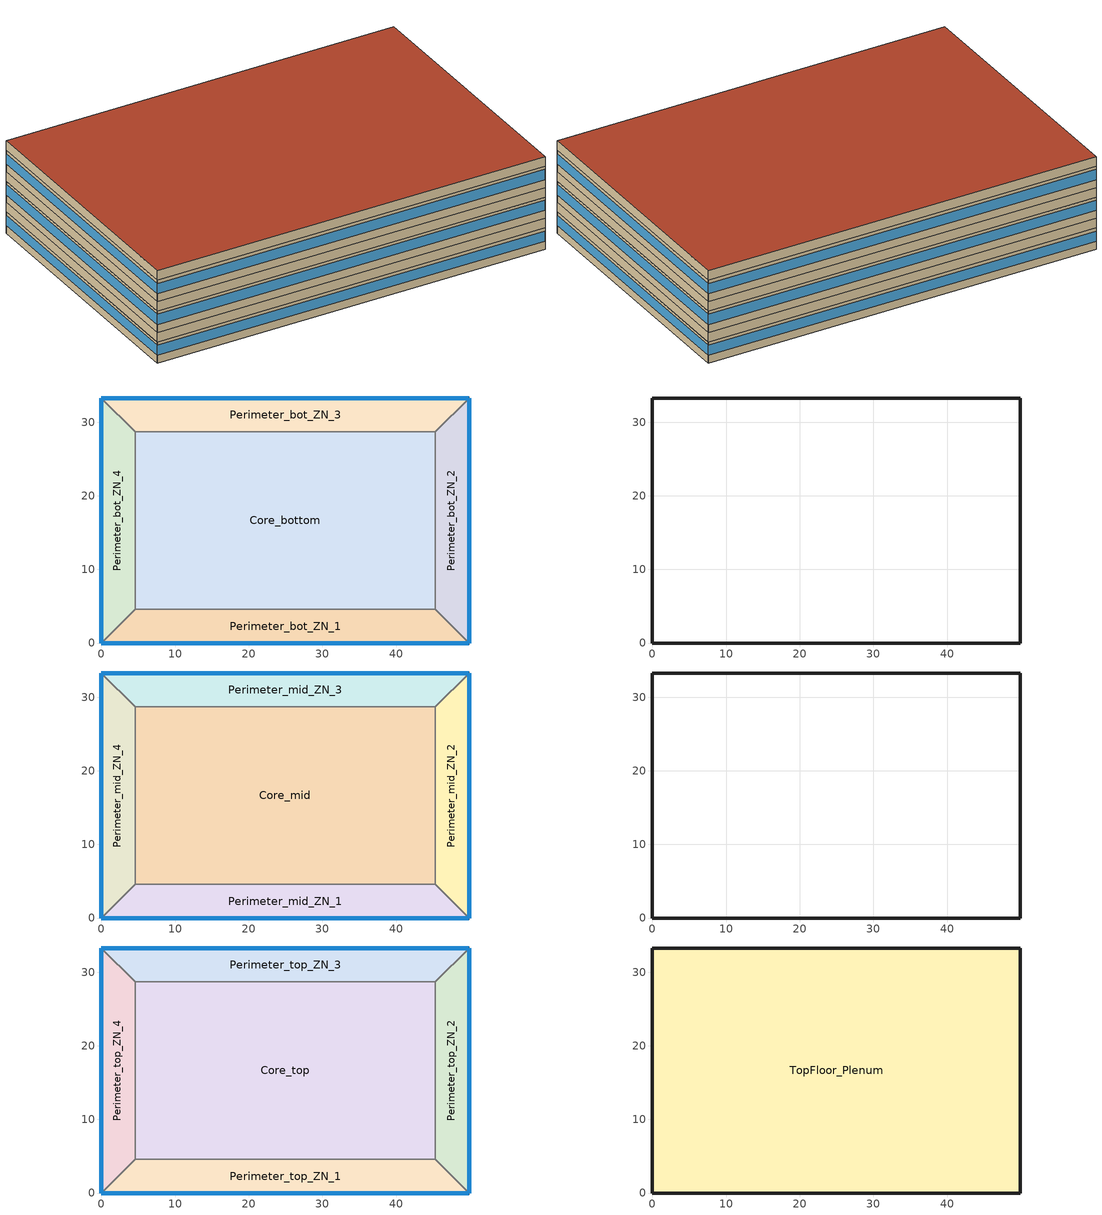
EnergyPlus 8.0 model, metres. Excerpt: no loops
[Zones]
Perimeter_bot_ZN_1
 floor ground (ext_slab_8in_with_carpet): 0,0 4.57,4.57 45.34,4.57 49.91,0 z0
 wall outside (nonres_ext_wall): 0,0 49.91,0 z0:2.74
 wall to Perimeter_bot_ZN_2 (int_wall): 49.91,0 45.34,4.57 z0:2.74
 window (Window_U_0.60_SHGC_0.25): 0,0 49.91,0 z1.02:2.33
 ceiling to FirstFloor_Plenum (DropCeiling): 49.91,0 45.34,4.57 4.57,4.57 0,0 z2.74
Perimeter_bot_ZN_2
 floor ground (ext_slab_8in_with_carpet): 49.91,0 45.34,4.57 45.34,28.7 49.91,33.27 z0
 wall outside (nonres_ext_wall): 49.91,0 49.91,33.27 z0:2.74
 wall to Perimeter_bot_ZN_3 (int_wall): 49.91,33.27 45.34,28.7 z0:2.74
 window (Window_U_0.60_SHGC_0.25): 49.91,0 49.91,33.27 z1.02:2.33
 ceiling to FirstFloor_Plenum (DropCeiling): 49.91,33.27 45.34,28.7 45.34,4.57 49.91,0 z2.74
Perimeter_bot_ZN_3
 floor ground (ext_slab_8in_with_carpet): 49.91,33.27 45.34,28.7 4.57,28.7 0,33.27 z0
 wall outside (nonres_ext_wall): 49.91,33.27 0,33.27 z0:2.74
 wall to Perimeter_bot_ZN_4 (int_wall): 0,33.27 4.57,28.7 z0:2.74
 window (Window_U_0.60_SHGC_0.25): 49.91,33.27 0,33.27 z1.02:2.33
 ceiling to FirstFloor_Plenum (DropCeiling): 0,33.27 4.57,28.7 45.34,28.7 49.91,33.27 z2.74
Perimeter_bot_ZN_4
 floor ground (ext_slab_8in_with_carpet): 0,33.27 4.57,28.7 4.57,4.57 0,0 z0
 wall outside (nonres_ext_wall): 0,33.27 0,0 z0:2.74
 wall to Perimeter_bot_ZN_1 (int_wall): 0,0 4.57,4.57 z0:2.74
 window (Window_U_0.60_SHGC_0.25): 0,33.27 0,0 z1.02:2.33
 ceiling to FirstFloor_Plenum (DropCeiling): 0,0 4.57,4.57 4.57,28.7 0,33.27 z2.74
Core_bottom
 floor ground (ext_slab_8in_with_carpet): 45.34,28.7 45.34,4.57 4.57,4.57 4.57,28.7 z0
 wall to Perimeter_bot_ZN_1 (int_wall): 4.57,4.57 45.34,4.57 z0:2.74
 wall to Perimeter_bot_ZN_2 (int_wall): 45.34,4.57 45.34,28.7 z0:2.74
 wall to Perimeter_bot_ZN_3 (int_wall): 45.34,28.7 4.57,28.7 z0:2.74
 wall to Perimeter_bot_ZN_4 (int_wall): 4.57,28.7 4.57,4.57 z0:2.74
 ceiling to FirstFloor_Plenum (DropCeiling): 4.57,28.7 4.57,4.57 45.34,4.57 45.34,28.7 z2.74
FirstFloor_Plenum
 wall outside (nonres_ext_wall): 49.91,33.27 0,33.27 0,0 49.91,0 49.91,33.27 z2.74:3.96
Perimeter_mid_ZN_1
 floor to FirstFloor_Plenum (int_slab_floor): 0,0 4.57,4.57 45.34,4.57 49.91,0 z3.96
 wall outside (nonres_ext_wall): 0,0 49.91,0 z3.96:6.71
 wall to Perimeter_mid_ZN_2 (int_wall): 49.91,0 45.34,4.57 z3.96:6.71
 window (Window_U_0.60_SHGC_0.25): 0,0 49.91,0 z4.98:6.29
 ceiling to MidFloor_Plenum (DropCeiling): 49.91,0 45.34,4.57 4.57,4.57 0,0 z6.71
Perimeter_mid_ZN_2
 floor to FirstFloor_Plenum (int_slab_floor): 49.91,0 45.34,4.57 45.34,28.7 49.91,33.27 z3.96
 wall outside (nonres_ext_wall): 49.91,0 49.91,33.27 z3.96:6.71
 wall to Perimeter_mid_ZN_3 (int_wall): 49.91,33.27 45.34,28.7 z3.96:6.71
 window (Window_U_0.60_SHGC_0.25): 49.91,0 49.91,33.27 z4.98:6.29
 ceiling to MidFloor_Plenum (DropCeiling): 49.91,33.27 45.34,28.7 45.34,4.57 49.91,0 z6.71
Perimeter_mid_ZN_3
 floor to FirstFloor_Plenum (int_slab_floor): 49.91,33.27 45.34,28.7 4.57,28.7 0,33.27 z3.96
 wall outside (nonres_ext_wall): 49.91,33.27 0,33.27 z3.96:6.71
 wall to Perimeter_mid_ZN_4 (int_wall): 0,33.27 4.57,28.7 z3.96:6.71
 window (Window_U_0.60_SHGC_0.25): 49.91,33.27 0,33.27 z4.98:6.29
 ceiling to MidFloor_Plenum (DropCeiling): 0,33.27 4.57,28.7 45.34,28.7 49.91,33.27 z6.71
Perimeter_mid_ZN_4
 floor to FirstFloor_Plenum (int_slab_floor): 0,33.27 4.57,28.7 4.57,4.57 0,0 z3.96
 wall outside (nonres_ext_wall): 0,33.27 0,0 z3.96:6.71
 wall to Perimeter_mid_ZN_1 (int_wall): 0,0 4.57,4.57 z3.96:6.71
 window (Window_U_0.60_SHGC_0.25): 0,33.27 0,0 z4.98:6.29
 ceiling to MidFloor_Plenum (DropCeiling): 0,0 4.57,4.57 4.57,28.7 0,33.27 z6.71
Core_mid
 floor to FirstFloor_Plenum (int_slab_floor): 45.34,28.7 45.34,4.57 4.57,4.57 4.57,28.7 z3.96
 wall to Perimeter_mid_ZN_3 (int_wall): 45.34,28.7 4.57,28.7 z3.96:6.71
 wall to Perimeter_mid_ZN_2 (int_wall): 45.34,4.57 45.34,28.7 z3.96:6.71
 wall to Perimeter_mid_ZN_1 (int_wall): 4.57,4.57 45.34,4.57 z3.96:6.71
 wall to Perimeter_mid_ZN_4 (int_wall): 4.57,28.7 4.57,4.57 z3.96:6.71
 ceiling to MidFloor_Plenum (DropCeiling): 4.57,28.7 4.57,4.57 45.34,4.57 45.34,28.7 z6.71
MidFloor_Plenum
 wall outside (nonres_ext_wall): 49.91,33.27 0,33.27 0,0 49.91,0 49.91,33.27 z6.71:7.92
Perimeter_top_ZN_1
 floor to MidFloor_Plenum (int_slab_floor): 0,0 4.57,4.57 45.34,4.57 49.91,0 z7.92
 wall outside (nonres_ext_wall): 0,0 49.91,0 z7.92:10.67
 wall to Perimeter_top_ZN_2 (int_wall): 49.91,0 45.34,4.57 z7.92:10.67
 window (Window_U_0.60_SHGC_0.25): 0,0 49.91,0 z8.95:10.25
 ceiling to TopFloor_Plenum (DropCeiling): 0,0 49.91,0 45.34,4.57 4.57,4.57 z10.67
Perimeter_top_ZN_2
 floor to MidFloor_Plenum (int_slab_floor): 49.91,0 45.34,4.57 45.34,28.7 49.91,33.27 z7.92
 wall outside (nonres_ext_wall): 49.91,0 49.91,33.27 z7.92:10.67
 wall to Perimeter_top_ZN_3 (int_wall): 49.91,33.27 45.34,28.7 z7.92:10.67
 window (Window_U_0.60_SHGC_0.25): 49.91,0 49.91,33.27 z8.95:10.25
 ceiling to TopFloor_Plenum (DropCeiling): 49.91,0 49.91,33.27 45.34,28.7 45.34,4.57 z10.67
Perimeter_top_ZN_3
 floor to MidFloor_Plenum (int_slab_floor): 49.91,33.27 45.34,28.7 4.57,28.7 0,33.27 z7.92
 wall outside (nonres_ext_wall): 49.91,33.27 0,33.27 z7.92:10.67
 wall to Perimeter_top_ZN_4 (int_wall): 0,33.27 4.57,28.7 z7.92:10.67
 window (Window_U_0.60_SHGC_0.25): 49.91,33.27 0,33.27 z8.95:10.25
 ceiling to TopFloor_Plenum (DropCeiling): 49.91,33.27 0,33.27 4.57,28.7 45.34,28.7 z10.67
Perimeter_top_ZN_4
 floor to MidFloor_Plenum (int_slab_floor): 0,33.27 4.57,28.7 4.57,4.57 0,0 z7.92
 wall outside (nonres_ext_wall): 0,33.27 0,0 z7.92:10.67
 wall to Perimeter_top_ZN_1 (int_wall): 0,0 4.57,4.57 z7.92:10.67
 window (Window_U_0.60_SHGC_0.25): 0,33.27 0,0 z8.95:10.25
 ceiling to TopFloor_Plenum (DropCeiling): 0,33.27 0,0 4.57,4.57 4.57,28.7 z10.67
Core_top
 floor to MidFloor_Plenum (int_slab_floor): 45.34,28.7 45.34,4.57 4.57,4.57 4.57,28.7 z7.92
 wall to Perimeter_top_ZN_3 (int_wall): 45.34,28.7 4.57,28.7 z7.92:10.67
 wall to Perimeter_top_ZN_2 (int_wall): 45.34,4.57 45.34,28.7 z7.92:10.67
 wall to Perimeter_top_ZN_1 (int_wall): 4.57,4.57 45.34,4.57 z7.92:10.67
 wall to Perimeter_top_ZN_4 (int_wall): 4.57,28.7 4.57,4.57 z7.92:10.67
 ceiling to TopFloor_Plenum (DropCeiling): 45.34,4.57 45.34,28.7 4.57,28.7 4.57,4.57 z10.67
TopFloor_Plenum
 wall outside (nonres_ext_wall): 49.91,33.27 0,33.27 0,0 49.91,0 49.91,33.27 z10.67:11.89
 roof outside (nonres_roof): 49.91,0 49.91,33.27 0,33.27 0,0 z11.89
[Building]
Medium Office: North Axis {deg}=0; Terrain=City; Loads Convergence Tolerance Value=0.04; Temperature Convergence Tolerance Value {deltaC}=0.2; Solar Distribution=FullInteriorAndExterior; Maximum Number of Warmup Days=25; Minimum Number of Warmup Days=6
[Site:Location]
Miami Intl Ap_FL_USA Design_Conditions: Latitude {deg}=25.82; Longitude {deg}=-80.3; Time Zone {hr}=-5; Elevation {m}=11
[SizingPeriod:DesignDay] Day of Month=21; Dry-Bulb Temperature Range Modifier Type=DefaultMultipliers; Humidity Condition Type=Wetbulb; Barometric Pressure {Pa}=101193; Rain Indicator=No; Snow Indicator=No; Daylight Saving Time Indicator=No
Name | Month | Day Type | Maximum Dry-Bulb Temperature {C} | Daily Dry-Bulb Temperature Range {deltaC} | Wetbulb or DewPoint at Maximum Dry-Bulb {C} | Wind Speed {m/s} | Wind Direction {deg} | Solar Model Indicator | Sky Clearness | ASHRAE Clear Sky Optical Depth for Beam Irradiance (taub) | ASHRAE Clear Sky Optical Depth for Diffuse Irradiance (taud)
Miami Intl Ap Ann Htg 99.6% Condns DB | 1 | WinterDesignDay | 8.7 | 0 | 8.7 | 3.8 | 340 | ASHRAEClearSky | 0
Miami Intl Ap Ann Clg .4% Condns DB=>MWB | 7 | SummerDesignDay | 33.2 | 6.7 | 25.3 | 4.5 | 140 | ASHRAETau |  | 0.528 | 1.905
[Site:GroundTemperature:BuildingSurface]
20.99, 20.98, 20.99, 21.04, 21.06, 23.22, 23.57, 23.64, 23.66, 21.46, 21.16, 21.05
[Site:WaterMainsTemperature]
Calculation Method=Correlation; Annual Average Outdoor Air Temperature {C}=24.3111; Maximum Difference In Monthly Average Outdoor Air Temperatures {deltaC}=7.97222
[Material]
Name | Roughness | Thickness {m} | Conductivity {W/m-K} | Density {kg/m3} | Specific Heat {J/kg-K} | Thermal Absorptance | Solar Absorptance | Visible Absorptance
Std Wood 6inch | MediumSmooth | 0.15 | 0.12 | 540 | 1210 | 0.9 | 0.7 | 0.7
AC02 Acoustic Ceiling | MediumSmooth | 0.0127 | 0.057 | 288 | 1339 | 0.9 | 0.7 | 0.2
F07 25mm stucco | Smooth | 0.0254 | 0.72 | 1856 | 840 | 0.9 | 0.7 | 0.7
F08 Metal surface | Smooth | 0.0008 | 45.28 | 7824 | 500
F13 Built-up roofing | Rough | 0.0095 | 0.16 | 1120 | 1460 | 0.75 | 0.45
G01 13mm gypsum board | Smooth | 0.0127 | 0.16 | 800 | 1090 | 0.9 | 0.7 | 0.5
G01 16mm gypsum board | MediumSmooth | 0.0159 | 0.16 | 800 | 1090
100mm Normalweight concrete floor | MediumRough | 0.1016 | 2.31 | 2322 | 832
200mm Normalweight concrete floor | MediumRough | 0.2032 | 2.31 | 2322 | 832
[Material:NoMass] Thermal Absorptance=0.9; Solar Absorptance=0.7
Name | Roughness | Thermal Resistance {m2-K/W} | Visible Absorptance
CP02 CARPET PAD | VeryRough | 0.21648 | 0.8
Nonres_Roof_Insulation | MediumSmooth | 3.4722 | 0.7
Nonres_Exterior_Wall_Insulation | MediumSmooth | 1.03652 | 0.7
[Construction]
InteriorFurnishings: Std Wood 6inch
DropCeiling: AC02 Acoustic Ceiling
int_wall: G01 13mm gypsum board, G01 13mm gypsum board
ext_slab_8in_with_carpet: 200mm Normalweight concrete floor, CP02 CARPET PAD
int_slab_floor: 100mm Normalweight concrete floor, CP02 CARPET PAD
nonres_roof: F13 Built-up roofing, Nonres_Roof_Insulation, F08 Metal surface
nonres_ext_wall: F07 25mm stucco, G01 16mm gypsum board, Nonres_Exterior_Wall_Insulation, G01 16mm gypsum board
Window_U_0.60_SHGC_0.25: Glass_2175_LayerAvg, Gap_1_W_0_0025, Glass_2022F_LayerAvg
[WindowMaterial:Glazing] Optical Data Type=SpectralAverage; Infrared Transmittance at Normal Incidence=0; Back Side Infrared Hemispherical Emissivity=0.84; Conductivity {W/m-K}=1
Name | Thickness {m} | Solar Transmittance at Normal Incidence | Front Side Solar Reflectance at Normal Incidence | Back Side Solar Reflectance at Normal Incidence | Visible Transmittance at Normal Incidence | Front Side Visible Reflectance at Normal Incidence | Back Side Visible Reflectance at Normal Incidence | Front Side Infrared Hemispherical Emissivity
Glass_2175_LayerAvg | 0.0086 | 0.167758 | 0.217606 | 0.437978 | 0.416044 | 0.078729 | 0.10654 | 0.84
Glass_2022F_LayerAvg | 0.0039 | 0.355897 | 0.394095 | 0.265645 | 0.677694 | 0.042734 | 0.05547 | 0.046
[WindowMaterial:Gas]
Gap_1_W_0_0025: Gas Type=Air; Thickness {m}=0.0025
[EnergyManagementSystem:Actuator] Actuated Component Control Type=Schedule Value
Name | Actuated Component Unique | Actuated Component Type
ZoneT_Setpoint_Reset | Custom_Zone_ClgT_Setpoint | Schedule:Constant
CLGSETP_SCH_Actuator | CLGSETP_SCH_Yes_Optimum | Schedule:Compact
HTGSETP_SCH_Actuator | HTGSETP_SCH_Yes_Optimum | Schedule:Compact
[EnergyManagementSystem:Program]
MyCustom_Zone_Clg_Setpoint: if CurrentEnvironment == 3; if hour<6; Set ZoneT_Setpoint_Reset = 30; elseif (Hour>=6) && (Hour<22); Set ZoneT_Setpoint_Reset = @RandomUniform  16 24; else; Set ZoneT_Setpoint_Reset = 30; endif; else; if hour<6; Set ZoneT_Setpoint_Reset = 30; elseif (Hour>=6) && (Hour<22); Set ZoneT_Setpoint_Reset = 16; else; Set ZoneT_Setpoint_Reset = 30; endif; endif
VAV_1_Flowrate_Set: if CurrentEnvironment == 3; Set VAV_1_Flowrate_Setpoint =0.85; ELSE; Set VAV_1_Flowrate_Setpoint =NULL; ENDIF
Transformer_Load_Prog: SET Wired_LTG = Facility_Int_LTG*0.0281
OA_BASED_OPTIMUM_START_EMS_Program: IF DaylightSavings==0 && DayOfWeek>1 && Hour==5 && OAT<23.9 && OAT>1.7; SET CLGSETP_SCH_Actuator = 26.7; SET HTGSETP_SCH_Actuator = 15.6; ELSEIF DaylightSavings==1 && DayOfWeek>1 && Hour==4 && OAT<23.9 && OAT>1.7; SET CLGSETP_SCH_Actuator = 26.7; SET HTGSETP_SCH_Actuator = 15.6; ELSE; SET CLGSETP_SCH_Actuator = NULL; SET HTGSETP_SCH_Actuator = NULL; ENDIF
[EnergyManagementSystem:ProgramCallingManager]
MyCustom_Zone_ClgT_Reset_CallPoint: BeginTimestepBeforePredictor; MyCustom_Zone_Clg_Setpoint
EMS-based Setpoint Managers: AfterPredictorAfterHVACManagers; VAV_1_Flowrate_Set
Transformer_Load_Prog_Manager: AfterPredictorAfterHVACManagers; Transformer_Load_Prog
OA_BASED_OPTIMUM_START_EMS_Program Manager: BeginTimestepBeforePredictor; OA_BASED_OPTIMUM_START_EMS_Program
[Zone]
Core_bottom; Core_mid; Core_top; Perimeter_top_ZN_3; Perimeter_top_ZN_2; Perimeter_top_ZN_1; Perimeter_top_ZN_4; Perimeter_bot_ZN_3; Perimeter_bot_ZN_2; Perimeter_bot_ZN_1; Perimeter_bot_ZN_4; Perimeter_mid_ZN_3; Perimeter_mid_ZN_2; Perimeter_mid_ZN_1; Perimeter_mid_ZN_4: 0, 0, 0, 1, 1, 2.7432, autocalculate, autocalculate, YES
TopFloor_Plenum; MidFloor_Plenum; FirstFloor_Plenum: 0, 0, 0, 1, 1, 1.2192, autocalculate, autocalculate, No
[InternalMass] Construction=InteriorFurnishings
Name | Zone | Surface Area {m2}
Core_bottom_InternalMass_1 | Core_bottom | 1967.08
Core_mid_InternalMass_1 | Core_mid | 1967.08
Core_top_InternalMass_1 | Core_top | 1967.08
Perimeter_top_ZN_3_InternalMass_1 | Perimeter_top_ZN_3 | 414.675
Perimeter_top_ZN_2_InternalMass_1 | Perimeter_top_ZN_2 | 262.5073
Perimeter_top_ZN_1_InternalMass_1 | Perimeter_top_ZN_1 | 414.6723
Perimeter_top_ZN_4_InternalMass_1 | Perimeter_top_ZN_4 | 262.5056
Perimeter_bot_ZN_3_InternalMass_1 | Perimeter_bot_ZN_3 | 414.675
Perimeter_bot_ZN_2_InternalMass_1 | Perimeter_bot_ZN_2 | 262.5073
Perimeter_bot_ZN_1_InternalMass_1 | Perimeter_bot_ZN_1 | 414.6723
Perimeter_bot_ZN_4_InternalMass_1 | Perimeter_bot_ZN_4 | 262.5056
Perimeter_mid_ZN_3_InternalMass_1 | Perimeter_mid_ZN_3 | 414.675
Perimeter_mid_ZN_2_InternalMass_1 | Perimeter_mid_ZN_2 | 262.5073
Perimeter_mid_ZN_1_InternalMass_1 | Perimeter_mid_ZN_1 | 414.6723
Perimeter_mid_ZN_4_InternalMass_1 | Perimeter_mid_ZN_4 | 262.5056
[People] Number of People Schedule=BLDG_OCC_SCH; Number of People Calculation Method=Area/Person; Zone Floor Area per Person {m2/person}=18.5788; Fraction Radiant=0.3; Sensible Heat Fraction=AUTOCALCULATE; Activity Level Schedule=ACTIVITY_SCH; Enable ASHRAE 55 Comfort Warnings=No; Mean Radiant Temperature Calculation Type=ZoneAveraged; Work Efficiency Schedule=WORK_EFF_SCH; Clothing Insulation Schedule=CLOTHING_SCH; Air Velocity Schedule=AIR_VELO_SCH; Thermal Comfort Model 1 Type=FANGER
Name | Zone or ZoneList
Core_bottom | Core_bottom
Core_mid | Core_mid
Core_top | Core_top
Perimeter_top_ZN_3 | Perimeter_top_ZN_3
Perimeter_top_ZN_2 | Perimeter_top_ZN_2
Perimeter_top_ZN_1 | Perimeter_top_ZN_1
Perimeter_top_ZN_4 | Perimeter_top_ZN_4
Perimeter_bot_ZN_3 | Perimeter_bot_ZN_3
Perimeter_bot_ZN_2 | Perimeter_bot_ZN_2
Perimeter_bot_ZN_1 | Perimeter_bot_ZN_1
Perimeter_bot_ZN_4 | Perimeter_bot_ZN_4
Perimeter_mid_ZN_3 | Perimeter_mid_ZN_3
Perimeter_mid_ZN_2 | Perimeter_mid_ZN_2
Perimeter_mid_ZN_1 | Perimeter_mid_ZN_1
Perimeter_mid_ZN_4 | Perimeter_mid_ZN_4
[Lights] Schedule=BLDG_LIGHT_SCH; Design Level Calculation Method=Watts/Area; Watts per Zone Floor Area {W/m2}=8.82641; Return Air Fraction=0; Fraction Radiant=0.7; Fraction Visible=0.2; Fraction Replaceable=1; Return Air Fraction Calculated from Plenum Temperature=No
Name | Zone or ZoneList
Core_bottom_Lights | Core_bottom
Core_mid_Lights | Core_mid
Core_top_Lights | Core_top
Perimeter_top_ZN_3_Lights | Perimeter_top_ZN_3
Perimeter_top_ZN_2_Lights | Perimeter_top_ZN_2
Perimeter_top_ZN_1_Lights | Perimeter_top_ZN_1
Perimeter_top_ZN_4_Lights | Perimeter_top_ZN_4
Perimeter_bot_ZN_3_Lights | Perimeter_bot_ZN_3
Perimeter_bot_ZN_2_Lights | Perimeter_bot_ZN_2
Perimeter_bot_ZN_1_Lights | Perimeter_bot_ZN_1
Perimeter_bot_ZN_4_Lights | Perimeter_bot_ZN_4
Perimeter_mid_ZN_3_Lights | Perimeter_mid_ZN_3
Perimeter_mid_ZN_2_Lights | Perimeter_mid_ZN_2
Perimeter_mid_ZN_1_Lights | Perimeter_mid_ZN_1
Perimeter_mid_ZN_4_Lights | Perimeter_mid_ZN_4
[ElectricEquipment] Design Level Calculation Method=EquipmentLevel; Fraction Latent=0; Fraction Radiant=0.5; Fraction Lost=0
Name | Zone or ZoneList | Schedule | Design Level {W}
Core_bottom_MiscPlug_Equip | Core_bottom | BLDG_EQUIP_SCH | 7937.16
Core_mid_MiscPlug_Equip | Core_mid | BLDG_EQUIP_SCH | 7937.16
Core_top_MiscPlug_Equip | Core_top | BLDG_EQUIP_SCH | 7937.16
Perimeter_top_ZN_3_MiscPlug_Equip | Perimeter_top_ZN_3 | BLDG_EQUIP_SCH | 1673.21
Perimeter_top_ZN_2_MiscPlug_Equip | Perimeter_top_ZN_2 | BLDG_EQUIP_SCH | 1059.22
Perimeter_top_ZN_1_MiscPlug_Equip | Perimeter_top_ZN_1 | BLDG_EQUIP_SCH | 1673.2
Perimeter_top_ZN_4_MiscPlug_Equip | Perimeter_top_ZN_4 | BLDG_EQUIP_SCH | 1059.21
Perimeter_bot_ZN_3_MiscPlug_Equip | Perimeter_bot_ZN_3 | BLDG_EQUIP_SCH | 1673.21
Perimeter_bot_ZN_2_MiscPlug_Equip | Perimeter_bot_ZN_2 | BLDG_EQUIP_SCH | 1059.22
Perimeter_bot_ZN_1_MiscPlug_Equip | Perimeter_bot_ZN_1 | BLDG_EQUIP_SCH | 1673.2
Perimeter_bot_ZN_4_MiscPlug_Equip | Perimeter_bot_ZN_4 | BLDG_EQUIP_SCH | 1059.21
Perimeter_mid_ZN_3_MiscPlug_Equip | Perimeter_mid_ZN_3 | BLDG_EQUIP_SCH | 1673.21
Perimeter_mid_ZN_2_MiscPlug_Equip | Perimeter_mid_ZN_2 | BLDG_EQUIP_SCH | 1059.22
Perimeter_mid_ZN_1_MiscPlug_Equip | Perimeter_mid_ZN_1 | BLDG_EQUIP_SCH | 1673.2
Perimeter_mid_ZN_4_MiscPlug_Equip | Perimeter_mid_ZN_4 | BLDG_EQUIP_SCH | 1059.21
Core_bottom_Elevators_Equip | Core_bottom | BLDG_ELEVATORS | 32109.9
Elevators_Lights_Fan | Core_bottom | ELEV_LIGHT_FAN_SCH_ADD_DF | 125
[Exterior:Lights] Control Option=AstronomicalClock
Name | Schedule | Design Level {W}
Exterior_Lights_a | Exterior_lighting_schedule_a | 623.03
Exterior_Lights_b | Exterior_lighting_schedule_b | 7476.45
[Daylighting:Controls] Total Daylighting Reference Points=2; Fraction of Zone Controlled by First Reference Point=0.3835; Fraction of Zone Controlled by Second Reference Point=0.1395; Illuminance Setpoint at First Reference Point {lux}=375; Illuminance Setpoint at Second Reference Point {lux}=375; Lighting Control Type=2; Maximum Allowable Discomfort Glare Index=22; Minimum Input Power Fraction for Continuous Dimming Control=0.3; Minimum Light Output Fraction for Continuous Dimming Control=0.2; Number of Stepped Control Steps=3; Probability Lighting will be Reset When Needed in Manual Stepped Control=1
Name | X-Coordinate of First Reference Point {m} | Y-Coordinate of First Reference Point {m} | Z-Coordinate of First Reference Point {m} | X-Coordinate of Second Reference Point {m} | Y-Coordinate of Second Reference Point {m} | Z-Coordinate of Second Reference Point {m} | Glare Calculation Azimuth Angle of View Direction Clockwise from Zone y-Axis {deg}
Perimeter_bot_ZN_1 | 24.9555 | 1.524 | 0.762 | 24.9555 | 3.048 | 0.762 | 180
Perimeter_bot_ZN_2 | 48.387 | 16.6369 | 0.762 | 46.863 | 16.6369 | 0.762 | 90
Perimeter_bot_ZN_3 | 24.9555 | 31.7498 | 0.762 | 24.9555 | 30.2258 | 0.762 | 0
Perimeter_bot_ZN_4 | 1.524 | 16.6369 | 0.762 | 3.048 | 16.6369 | 0.762 | 270
Perimeter_mid_ZN_1 | 24.9555 | 1.524 | 4.7244 | 24.9555 | 3.048 | 4.7244 | 180
Perimeter_mid_ZN_2 | 48.387 | 16.6369 | 4.7244 | 46.863 | 16.6369 | 4.7244 | 90
Perimeter_mid_ZN_3 | 24.9555 | 31.7498 | 4.7244 | 24.9555 | 30.2258 | 4.7244 | 0
Perimeter_mid_ZN_4 | 1.524 | 16.6369 | 4.7244 | 3.048 | 16.6369 | 4.7244 | 270
Perimeter_top_ZN_1 | 24.9555 | 1.524 | 8.687 | 24.9555 | 3.048 | 8.687 | 180
Perimeter_top_ZN_2 | 48.387 | 16.6369 | 8.687 | 46.863 | 16.6369 | 8.687 | 90
Perimeter_top_ZN_3 | 24.9555 | 31.7498 | 8.687 | 24.9555 | 30.2258 | 8.687 | 0
Perimeter_top_ZN_4 | 1.524 | 16.6369 | 8.687 | 3.048 | 16.6369 | 8.687 | 270
[ZoneInfiltration:DesignFlowRate] Temperature Term Coefficient=0; Velocity Squared Term Coefficient=0
Name | Zone or ZoneList | Schedule | Design Flow Rate Calculation Method | Design Flow Rate {m3/s} | Flow per Exterior Surface Area {m3/s-m2} | Constant Term Coefficient | Velocity Term Coefficient
Perimeter_top_ZN_3_Infiltration | Perimeter_top_ZN_3 | INFIL_SCH_PNNL | Flow/ExteriorArea | 0 | 0.00056896 | 0 | 0.224
Perimeter_top_ZN_2_Infiltration | Perimeter_top_ZN_2 | INFIL_SCH_PNNL | Flow/ExteriorArea | 0 | 0.00056896 | 0 | 0.224
Perimeter_top_ZN_1_Infiltration | Perimeter_top_ZN_1 | INFIL_SCH_PNNL | Flow/ExteriorArea | 0 | 0.00056896 | 0 | 0.224
Perimeter_top_ZN_4_Infiltration | Perimeter_top_ZN_4 | INFIL_SCH_PNNL | Flow/ExteriorArea | 0 | 0.00056896 | 0 | 0.224
Perimeter_bot_ZN_3_Infiltration | Perimeter_bot_ZN_3 | INFIL_SCH_PNNL | Flow/ExteriorArea | 0 | 0.00056896 | 0 | 0.224
Perimeter_bot_ZN_2_Infiltration | Perimeter_bot_ZN_2 | INFIL_SCH_PNNL | Flow/ExteriorArea | 0 | 0.00056896 | 0 | 0.224
Perimeter_bot_ZN_1_Infiltration | Perimeter_bot_ZN_1 | INFIL_SCH_PNNL | Flow/ExteriorArea | 0 | 0.00056896 | 0 | 0.224
Perimeter_bot_ZN_1_Door_Infiltration | Perimeter_bot_ZN_1 | INFIL_Door_Opening_SCH | Flow/Zone | 1.043 |  | 1 | 0
Perimeter_bot_ZN_4_Infiltration | Perimeter_bot_ZN_4 | INFIL_SCH_PNNL | Flow/ExteriorArea | 0 | 0.00056896 | 0 | 0.224
Perimeter_mid_ZN_3_Infiltration | Perimeter_mid_ZN_3 | INFIL_SCH_PNNL | Flow/ExteriorArea | 0 | 0.00056896 | 0 | 0.224
Perimeter_mid_ZN_2_Infiltration | Perimeter_mid_ZN_2 | INFIL_SCH_PNNL | Flow/ExteriorArea | 0 | 0.00056896 | 0 | 0.224
Perimeter_mid_ZN_1_Infiltration | Perimeter_mid_ZN_1 | INFIL_SCH_PNNL | Flow/ExteriorArea | 0 | 0.00056896 | 0 | 0.224
Perimeter_mid_ZN_4_Infiltration | Perimeter_mid_ZN_4 | INFIL_SCH_PNNL | Flow/ExteriorArea | 0 | 0.00056896 | 0 | 0.224
FirstFloor_Plenum_Infiltration | FirstFloor_Plenum | INFIL_SCH_PNNL | Flow/ExteriorArea | 0 | 0.00056896 | 0 | 0.224
MidFloor_Plenum_Infiltration | MidFloor_Plenum | INFIL_SCH_PNNL | Flow/ExteriorArea | 0 | 0.00056896 | 0 | 0.224
TopFloor_Plenum_Infiltration | TopFloor_Plenum | INFIL_SCH_PNNL | Flow/ExteriorArea | 0 | 6.19256e-05 | 0 | 0.224
[AvailabilityManager:NightCycle] Applicability Schedule=Always_On; Fan Schedule=HVACOperationSchd; Control Type=CycleOnAny; Thermostat Tolerance {deltaC}=1; Cycling Run Time {s}=1800
PACU_VAV_bot Availability Manager; PACU_VAV_mid Availability Manager; PACU_VAV_top Availability Manager
[SetpointManager:Scheduled] Control Variable=Temperature
Name | Schedule | Setpoint Node or NodeList
PACU_VAV_bot_CoolC SAT setpoint | Cool-Supply-Air-Temp-Sch | PACU_VAV_bot Supply Equipment Outlet Node
PACU_VAV_bot_HeatC SAT Manager | Heat-Supply-Air-Temp-Sch | PACU_VAV_bot Supply Equipment Outlet Node
PACU_VAV_mid_CoolC SAT setpoint | Cool-Supply-Air-Temp-Sch | PACU_VAV_mid Supply Equipment Outlet Node
PACU_VAV_mid_HeatC SAT Manager | Heat-Supply-Air-Temp-Sch | PACU_VAV_mid Supply Equipment Outlet Node
PACU_VAV_top_CoolC SAT setpoint | Cool-Supply-Air-Temp-Sch | PACU_VAV_top Supply Equipment Outlet Node
PACU_VAV_top_HeatC SAT Manager | Heat-Supply-Air-Temp-Sch | PACU_VAV_top Supply Equipment Outlet Node
[AirLoopHVAC:ReturnPlenum]
Name | Zone
FirstFloor_Return_Plenum | FirstFloor_Plenum
MidFloor_Return_Plenum | MidFloor_Plenum
TopFloor_Return_Plenum | TopFloor_Plenum
[EnergyManagementSystem:Sensor]
Name | Output:Variable or Output:Meter | Output:Variable or Output:Meter Index Key
Facility_Int_LTG | InteriorLights:Electricity
OAT | Site Outdoor Air Drybulb Temperature | Environment
[EnergyManagementSystem:GlobalVariable]
Wired_LTG
[EnergyManagementSystem:OutputVariable]
Wired_LTG: EMS Variable=Wired_LTG; Type of Data in Variable=Summed; Update Frequency=ZoneTimeStep; Units=J
[ElectricLoadCenter:Transformer]
Transformer 1: Availability Schedule=Always_On; Transformer Usage=PowerInFromGrid; Rated Capacity {VA}=45000; Phase=3; Conductor Material=Aluminum; Full Load Temperature Rise {C}=150; Fraction of Eddy Current Losses=0.1; Performance Input Method=NominalEfficiency; Nameplate Efficiency=0.977; Per Unit Load for Nameplate Efficiency=0.35; Reference Temperature for Nameplate Efficiency {C}=75; Consider Transformer Loss for Utility Cost=Yes; Meter 1=Wired_LTG_Electricity; Meter 2=Wired_INT_EQUIP
[Schedule:Compact]
Exterior_lighting_schedule_a: Through:12/31, For:AllDays, Until: 06:00, 0, Until: 24:00, 1
Exterior_lighting_schedule_b: Through:12/31, For:AllDays, Until: 06:00, 0.7, Until: 24:00, 1
ALWAYS_ON: Through: 12/31, For: AllDays, Until: 24:00, 1
HVACOperationSchd: Through: 12/31, For: Weekdays SummerDesignDay, Until: 06:00, 0, Until: 22:00, 1, Until: 24:00, 0, For: Saturday WinterDesignDay, Until: 06:00, 0, Until: 18:00, 1, Until: 24:00, 0, For:Sunday Holidays AllOtherDays, Until: 24:00, 0
BLDG_LIGHT_SCH: Through: 12/31, For: Weekdays, Until: 5:00, 0.05, Until: 6:00, 0.1, Until: 7:00, 0.0862326, Until: 8:00, 0.258698, Until: 17:00, 0.776093, Until: 18:00, 0.431163, Until: 20:00, 0.258698, Until: 22:00, 0.172465, Until: 23:00, 0.0862326, Until: 24:00, 0.0431163, For: SummerDesignDay, Until: 24:00, 1, For: Saturday, Until: 6:00, 0.05, Until: 8:00, 0.0862326, Until: 12:00, 0.258698, Until: 17:00, 0.129349, Until: 19:00, 0.0431163, Until: 24:00, 0.05, For: WinterDesignDay, Until: 24:00, 0, For: Sunday Holidays AllOtherDays, Until: 6:00, 0.05, Until: 18:00, 0.0431163, Until: 24:00, 0.05
BLDG_EQUIP_SCH: Through: 12/31, For: Weekdays, Until: 06:00, 0.307674, Until: 08:00, 0.381235, Until: 12:00, 0.857778, Until: 13:00, 0.76247, Until: 17:00, 0.857778, Until: 18:00, 0.476543, Until: 24:00, 0.381235, For: SummerDesignDay, Until: 24:00, 1, For: Saturday, Until: 06:00, 0.230755, Until: 08:00, 0.381235, Until: 12:00, 0.476543, Until: 17:00, 0.33358, Until: 19:00, 0.285926, Until: 24:00, 0.230755, For: WinterDesignDay, Until: 24:00, 0, For: Sunday Holidays AllOtherDays, Until: 06:00, 0.230755, Until: 18:00, 0.285926, Until: 24:00, 0.230755
BLDG_OCC_SCH: Through: 12/31, For: Weekdays, Until: 06:00, 0, Until: 07:00, 0.1, Until: 08:00, 0.2, Until: 12:00, 0.95, Until: 13:00, 0.5, Until: 17:00, 0.95, Until: 18:00, 0.3, Until: 22:00, 0.1, Until: 24:00, 0.05, For: SummerDesignDay, Until: 06:00, 0, Until: 22:00, 1, Until: 24:00, 0.05, For: Saturday, Until: 06:00, 0, Until: 08:00, 0.1, Until: 12:00, 0.3, Until: 17:00, 0.1, Until: 19:00, 0.05, Until: 24:00, 0, For: WinterDesignDay, Until: 24:00, 0, For:Sunday Holidays AllOtherDays, Until: 06:00, 0, Until: 18:00, 0.05, Until: 24:00, 0
BLDG_ELEVATORS; ELEV_LIGHT_FAN_SCH_ADD_DF: Through: 12/31, For: SummerDesignDay, Until: 24:00, 0.69, For: WinterDesignDay, Until: 24:00, 0, For: Weekdays, Until: 07:00, 0, Until: 08:00, 0.35, Until: 09:00, 0.69, Until: 10:00, 0.43, Until: 11:00, 0.37, Until: 12:00, 0.43, Until: 13:00, 0.58, Until: 14:00, 0.48, Until: 15:00, 0.37, Until: 16:00, 0.37, Until: 17:00, 0.46, Until: 18:00, 0.62, Until: 19:00, 0.12, Until: 20:00, 0.04, Until: 21:00, 0.04, Until: 24:00, 0, For: Saturday, Until: 07:00, 0, Until: 08:00, 0.16, Until: 09:00, 0.14, Until: 10:00, 0.21, Until: 11:00, 0.18, Until: 12:00, 0.25, Until: 13:00, 0.21, Until: 14:00, 0.13, Until: 15:00, 0.08, Until: 16:00, 0.04, Until: 17:00, 0.05, Until: 18:00, 0.06, Until: 24:00, 0, For:Sunday Holidays AllOtherDays, Until: 24:00, 0
ACTIVITY_SCH: Through: 12/31, For: AllDays, Until: 24:00, 120
WORK_EFF_SCH: Through: 12/31, For: AllDays, Until: 24:00, 0
AIR_VELO_SCH: Through: 12/31, For: AllDays, Until: 24:00, 0.2
CLOTHING_SCH: Through: 04/30, For: AllDays, Until: 24:00, 1, Through: 09/30, For: AllDays, Until: 24:00, 0.5, Through: 12/31, For: AllDays, Until: 24:00, 1
HTGSETP_SCH_YES_OPTIMUM: Through: 12/31, For: WinterDesignDay, Until: 24:00, 15.6, For: AllOtherDays, Until: 24:00, 15.6
CLGSETP_SCH_YES_OPTIMUM: Through: 12/31, For: SummerDesignDay, Until: 05:00, 26.7, Until: 06:00, 25.7, Until: 07:00, 25, Until: 22:00, 24, Until: 24:00, 26.7, For: Weekdays, Until: 05:00, 26.7, Until: 06:00, 25.6, Until: 07:00, 25, Until: 22:00, 24, Until: 24:00, 26.7, For: Saturday, Until: 05:00, 26.7, Until: 06:00, 25.7, Until: 07:00, 25, Until: 17:00, 24, Until: 24:00, 26.7, For WinterDesignDay, Until: 24:00, 26.7, For:Sunday Holidays AllOtherDays, Until: 24:00, 26.7
Cool-Supply-Air-Temp-Sch; Heat-Supply-Air-Temp-Sch: Through: 12/31, For: AllDays, Until: 24:00, 12.8
INFIL_SCH_PNNL: Through: 12/31, For: Weekdays SummerDesignDay, Until: 06:00, 1, Until: 22:00, 0.25, Until: 24:00, 1, For: Saturday WinterDesignDay, Until: 06:00, 1, Until: 18:00, 0.25, Until: 24:00, 1, For:Sunday Holidays AllOtherDays, Until: 24:00, 1
INFIL_Door_Opening_SCH: Through: 12/31, For: Weekdays, Until: 06:00, 0, Until: 07:00, 0.144, Until: 08:00, 1, Until: 12:00, 0.144, Until: 13:00, 1, Until: 17:00, 0.144, Until: 18:00, 1, Until: 19:00, 0.144, Until: 24:00, 0, For: Saturday Sunday Holidays AllOtherDays, Until: 24:00, 0
[Schedule:Constant]
Custom_Zone_ClgT_Setpoint: Temperature, 30
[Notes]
Custom zone cooling setpoint
The 90.1 Prototype Building Models were developed by Pacific Northwest National Laboratory (PNNL),
under contract with the U.S. Department of Energy (DOE).  These building models were originally derived from
DOEs Commercial Reference Building Models with modifications from ASHRAE 90.1 committee,
Advanced Energy Design Guide series, and other building industry expert input.
The original purpose of developing these prototype building models was to measure energy saving impacts from
newly published editions of ASHRAE Standard 90.1.  The basic building descriptions can be found in the Scorecards
posted at this website.  The detailed descriptions of the prototype model development and addenda modeling
strategies can be found in PNNLs reports, entitled "Achieving 30% Goal: Energy and Cost Saving Analysis
of ASHRAE/IES Standard 90.1-2010" and "Enhancements to ASHRAE Standard 90.1 Prototype Building Models",
both posted at this website.
BEGIN ECONOMIZER MAP
Economizer Name, DX COIL Name
PACU_VAV_bot_OA_Controller, PACU_VAV_bot_CoolC DXCoil
PACU_VAV_mid_OA_Controller, PACU_VAV_mid_CoolC DXCoil
PACU_VAV_top_OA_Controller, PACU_VAV_top_CoolC DXCoil
END ECONOMIZER MAP
WeatherFile:  USA_FL_Miami.Intl.AP.722020_TMY3.epw
IDF File:     /phome/comstd/ASHRAE90.1_2013_for_reporting/OfficeMedium/90.1_std2013/input.nobackup/PI.Oct2013_OfficeMedium_STD2013_Miami.dd.idf
Run Case:     PI.Oct2013_OfficeMedium_STD2013_Miami
GPARM parameters as input:
Case = PI.Oct2013_OfficeMedium_STD2013_Miami
weatherfile = USA_FL_Miami_TMY2.epw
annual_run = yes
slab_gtp = Zone1A_nonres_R0_0ftV_OfficeMedium_Miami_AddendumBB.gtp
basement_tempt = OfficeMedium_STD2007_Miami_bsmt.idf
avg_oa_tempt_ip = 75.76
maxdiff_oa_tempt_ip = 14.35
ext_wall_type = SteelFramedWall
nonres_ext_wall_ufactor = 0.704104612
roof_type = LightweightRoof
nonres_roof_ufactor = 0.272556624
roof_emissivity = 0.75
roof_solar_absorp = 0.45
nonres_window = Window_U_0.60_SHGC_0.25
economizer = NoEconomizer
skip_economizer_control = No
sidelighting_control = yes_AY
LPD_office = 8.826406542
exterior_lights_watts = 0
exterior_lights_watts_a = 623.03
exterior_lights_watts_b = 7476.45
avg_oa_tempt = 24.31111111
maxdiff_oa_tempt = 7.972222222
oa_flow_per_area = 0.000431773
SAT_reset_switch = No
SAT_reset_T = NA
door_infil = 1.04300287
